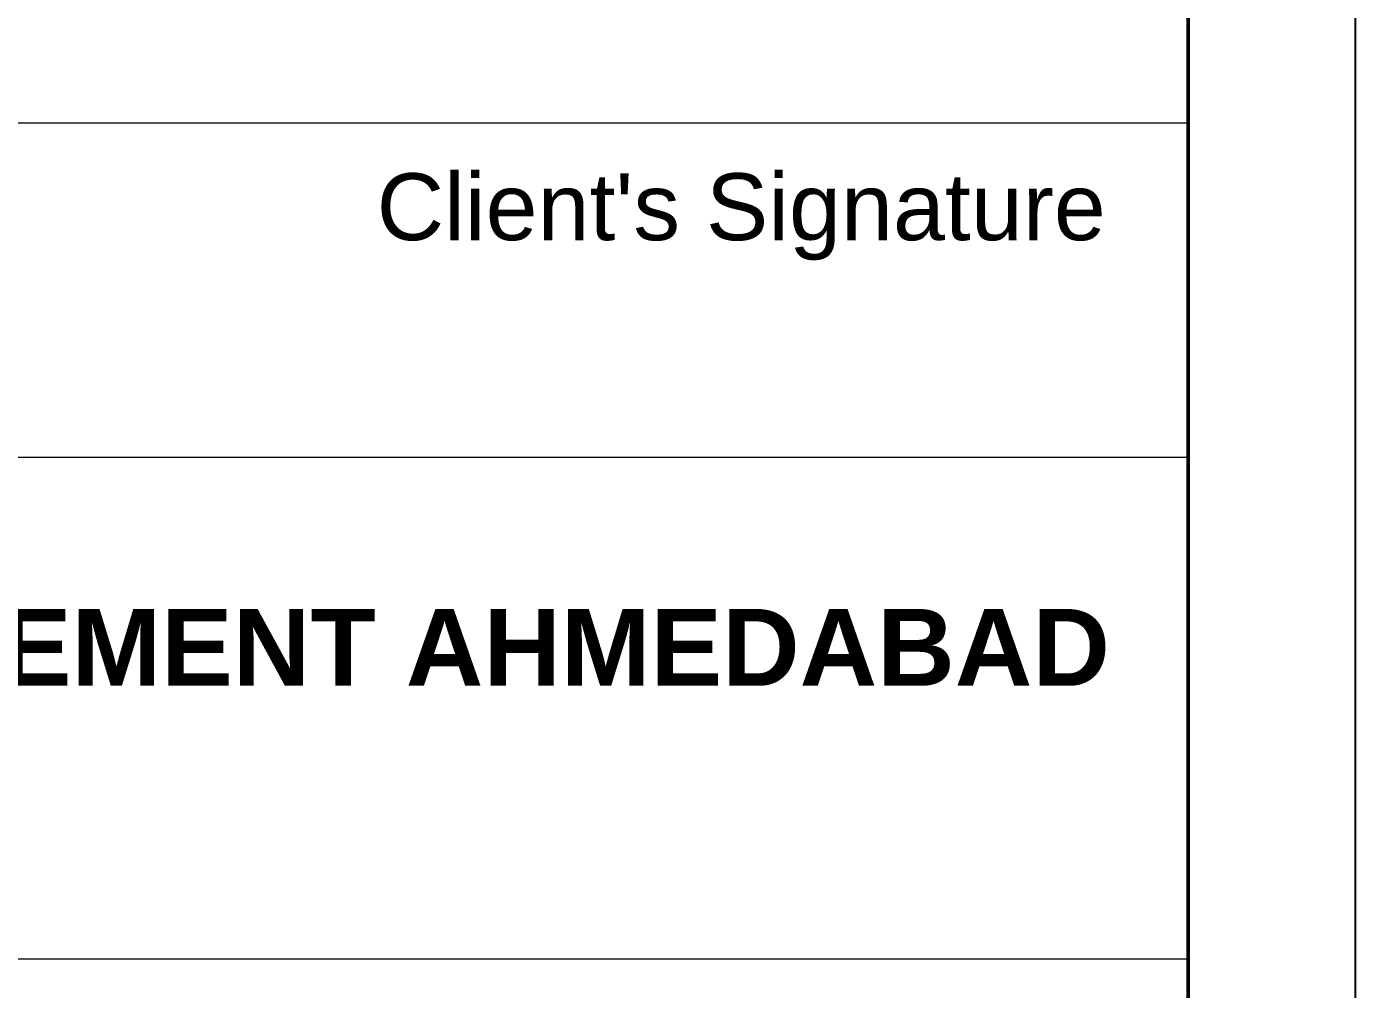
# Model space of a CAD drawing. Extents: x -200722 to 834823, y -494970 to 88783.
# Drawn here: x 418084 to 422456, y -94999 to -91831 of the extents above; entities that cross this region are included whole.
import ezdxf

# ---------------------------------------------------------------- set-up
doc = ezdxf.new("R2010")
doc.units = 0
doc.header["$LTSCALE"] = 100
doc.header["$MEASUREMENT"] = 0
doc.layers.get('0').update_dxf_attribs({"linetype": 'CONTINUOUS'})
doc.layers.add('9_PRINT BOUNDARY_NON PRINT', color=32, linetype='CONTINUOUS', plot=False)
doc.layers.add('9_TITLE TEXT', color=7, linetype='CONTINUOUS', lineweight=20)
doc.styles.add('TITLES', font='arial.ttf')

msp = doc.modelspace()

# ---------------------------------------------------------------- linework, layer by layer
at = {"color": 18, "true_color": 0x000000}
msp.add_lwpolyline([(330496.4, -104400.4), (421906.4, -104400.4), (421906.4, -40160.4), (330496.4, -40160.4)], close=True, dxfattribs=at)
at = {"layer": '9_PRINT BOUNDARY_NON PRINT', "color": 18, "true_color": 0x000000}
msp.add_lwpolyline([(329946.4, -104950.4), (422456.4, -104950.4), (422456.4, -39610.4), (329946.4, -39610.4)], close=True, dxfattribs=at)
at = {"layer": '9_TITLE TEXT', "color": 18, "true_color": 0x000000}
for p, q in [((421906.4, -92149.1), (412666.4, -92149.1)), ((421906.4, -93249.1), (412666.4, -93249.1)), ((421906.4, -94899.1), (412666.4, -94899.1))]:
    msp.add_line(p, q, dxfattribs=at)
at = {"layer": '9_TITLE TEXT', "color": 18, "lineweight": 50, "true_color": 0x000000}
msp.add_lwpolyline([(421906.4, -104400.4), (412666.4, -104400.4), (412666.4, -40160.4), (421906.4, -40160.4)], close=True, dxfattribs=at)
at = {"layer": '9_TITLE TEXT', "color": 18, "true_color": 0x000000}
msp.add_lwpolyline([(421906.4, -40160.4), (421906.4, -104400.4)], dxfattribs=at)

# ---------------------------------------------------------------- texts
at = {"layer": '9_TITLE TEXT', "color": 18, "linetype": 'ByBlock', "true_color": 0x000000, "insert": (419236.3, -92314), "char_height": 220, "width": 3182.232, "attachment_point": 1, "style": 'TITLES'}
msp.add_mtext("Client's Signature", dxfattribs=at)
at = {"layer": '9_TITLE TEXT', "color": 18, "true_color": 0x000000, "insert": (412833.7, -93747.2), "char_height": 271.7906, "width": 8965.505, "attachment_point": 1, "style": 'TITLES'}
msp.add_mtext('{\\fArial|b1|i0|c0|p34;\\H0.93086x;INDIAN INSTITUTE OF MANAGEMENT AHMEDABAD\\H1.0743x; \\H1.1428x;FACULTY RESIDENTIAL}', dxfattribs=at)

doc.saveas('drawing.dxf')
